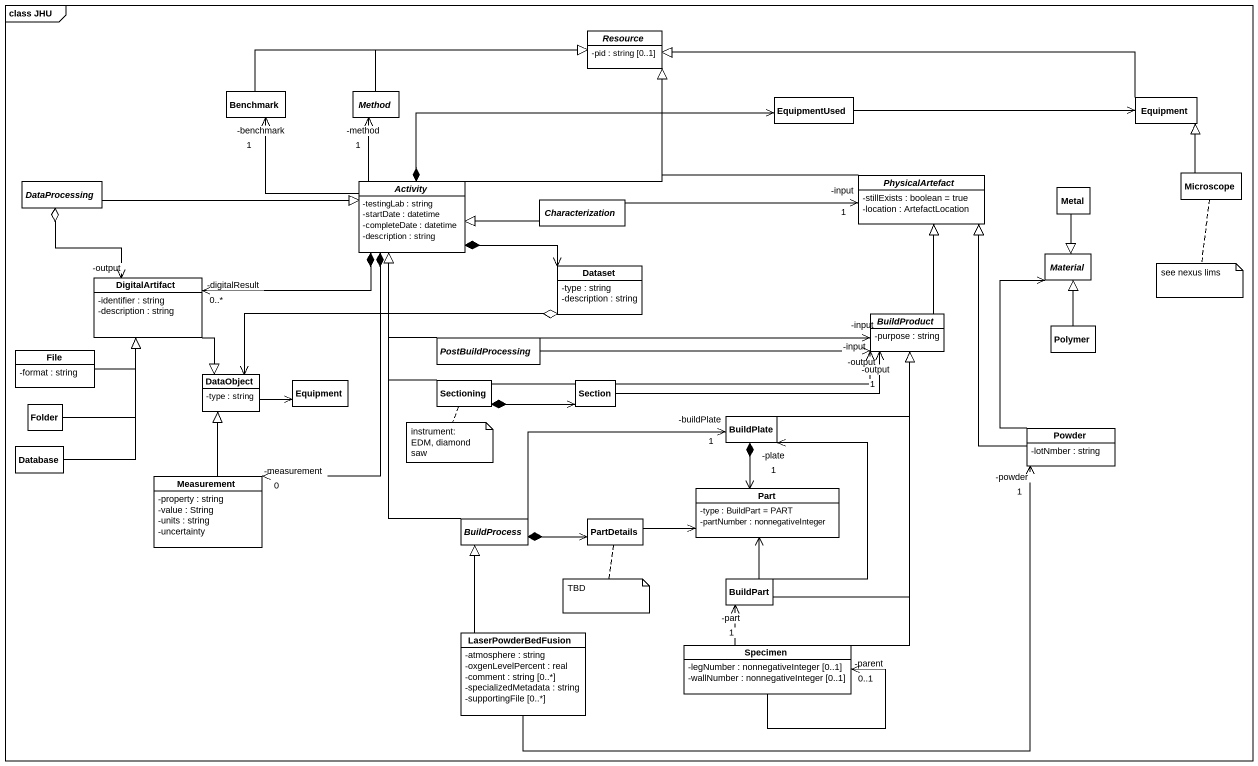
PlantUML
@startuml
mainframe class JHU
hide circle
hide empty members
skinparam classAttributeIconSize 0
abstract class Resource {
  -pid : string [0..1]
}
class Benchmark
abstract class Method
class EquipmentUsed
class Equipment
abstract class DataProcessing
abstract class Activity {
  -testingLab : string
  -startDate : datetime
  -completeDate : datetime
  -description : string
}
abstract class Characterization
abstract class PhysicalArtefact {
  -stillExists : boolean = true
  -location : ArtefactLocation
}
class Metal
class Microscope
class DigitalArtifact {
  -identifier : string
  -description : string
}
class Dataset {
  -type : string
  -description : string
}
abstract class Material
abstract class BuildProduct {
  -purpose : string
}
class "File" as File_ {
  -format : string
}
abstract class PostBuildProcessing
class Polymer
class DataObject {
  -type : string
}
class "Equipment" as Equipment_2
class Sectioning
class Section
class "Folder" as Folder_
class BuildPlate
class Powder {
  -lotNmber : string
}
class "Database" as Database_
class Measurement {
  -property : string
  -value : String
  -units : string
  -uncertainty
}
class Part {
  -type : BuildPart = PART
  -partNumber : nonnegativeInteger
}
abstract class BuildProcess
class PartDetails
class BuildPart
class LaserPowderBedFusion {
  -atmosphere : string
  -oxgenLevelPercent : real
  -comment : string [0..*]
  -specializedMetadata : string
  -supportingFile [0..*]
}
class Specimen {
  -legNumber : nonnegativeInteger [0..1]
  -wallNumber : nonnegativeInteger [0..1]
}
Benchmark -right-|> Resource
Method -right-|> Resource
EquipmentUsed -right-> Equipment
Equipment -left-|> Resource
DataProcessing -right-|> Activity
DataProcessing o--> "-output" DigitalArtifact
Activity -up-|> Resource
Activity -up-> "-benchmark\n1" Benchmark
Activity -up-> "-method\n1" Method
Activity *-right-> EquipmentUsed
Activity *-left-> "-digitalResult\n0..*" DigitalArtifact
Activity *-right-> Dataset
Activity *--> "-measurement\n0" Measurement
Characterization -left-|> Activity
Characterization -right-> "-input\n1" PhysicalArtefact
PhysicalArtefact -left-|> Resource
Metal --|> Material
Microscope -up-|> Equipment
DigitalArtifact --|> DataObject
Dataset o-left-> DataObject
BuildProduct -up-|> PhysicalArtefact
File_ -up-|> DigitalArtifact
PostBuildProcessing -up-|> Activity
PostBuildProcessing -right-> "-input" BuildProduct
PostBuildProcessing -right-> "-output" BuildProduct
Polymer -up-|> Material
DataObject -right-> Equipment_2
Sectioning -up-|> Activity
Sectioning -right-> "-input" BuildProduct
Sectioning *-right-> Section
Section -right-> "-output\n1" BuildProduct
Folder_ -up-|> DigitalArtifact
BuildPlate -up-|> BuildProduct
BuildPlate *--> Part
Powder -up-|> PhysicalArtefact
Powder -up-> Material
Database_ -up-|> DigitalArtifact
Measurement -up-|> DataObject
BuildProcess -up-|> Activity
BuildProcess -right-> "-buildPlate\n1" BuildPlate
BuildProcess *-right-> PartDetails
PartDetails -right-> Part
BuildPart -up-|> BuildProduct
BuildPart -up-> "-plate\n1" BuildPlate
BuildPart -up-> Part
LaserPowderBedFusion -right-> "-powder\n1" Powder
LaserPowderBedFusion -up-|> BuildProcess
Specimen -up-|> BuildProduct
Specimen -up-> "-part\n1" BuildPart
Specimen --> "-parent\n0..1" Specimen
note bottom of Microscope : see nexus lims
note bottom of Sectioning : instrument: EDM, diamond saw
note bottom of PartDetails : TBD
@enduml
